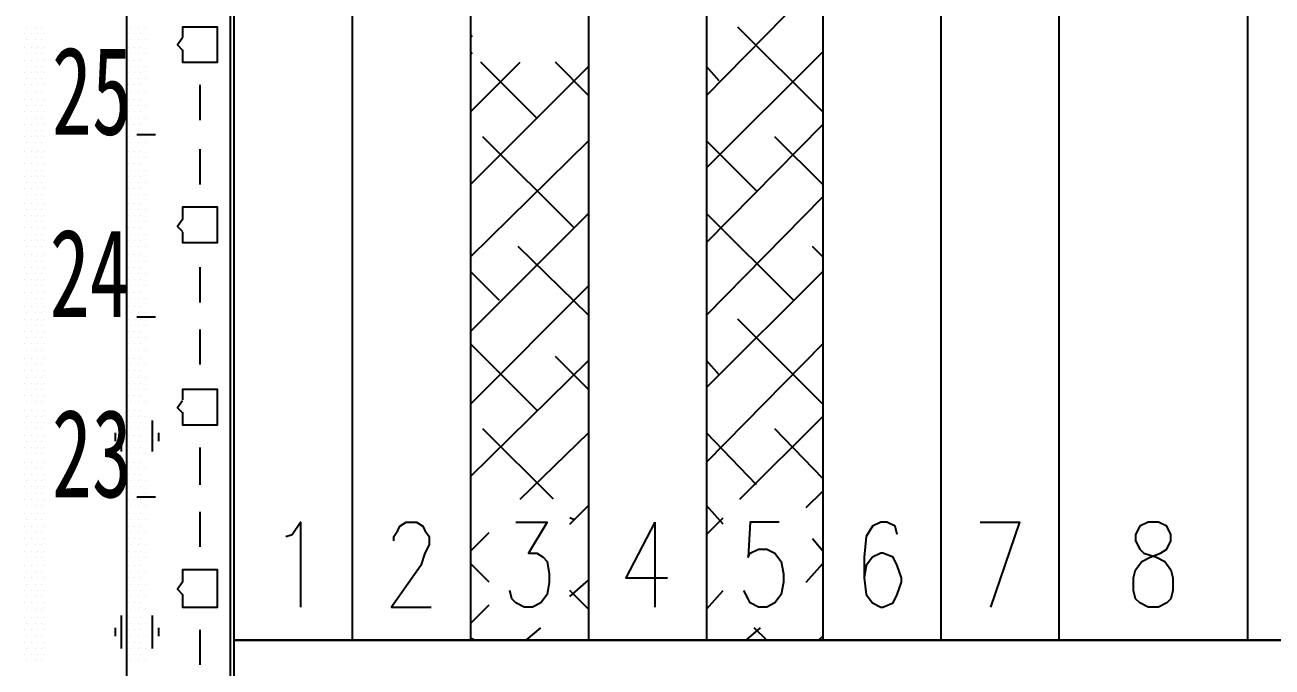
# Model space of a CAD drawing. Header units: metres. Extents: x 17 to 1264, y 17 to 859.
# Drawn here: x 324.4 to 411.1, y 410.5 to 455.2 of the extents above; entities that cross this region are included whole.
import ezdxf

# ---------------------------------------------------------------- set-up
doc = ezdxf.new("R2010")
doc.units = ezdxf.units.M
for name, color, linetype in [('LINES', 7, 'Continuous'), ('POLYLINES', 4, 'Continuous'), ('RECTS', 7, 'Continuous'), ('TEXTS', 3, 'Continuous')]:
    doc.layers.add(name, color=color, linetype=linetype)

msp = doc.modelspace()

# ---------------------------------------------------------------- linework, layer by layer
at = {"layer": 'LINES'}
for p, q in [((338.97, 144.86), (338.97, 740.16)), ((371.8, 450.29), (379.87, 458.5)), ((324.57, 455.04), (324.57, 455.04)), ((325.15, 455.04), (325.15, 455.04)), ((325.58, 455.04), (325.58, 455.04)), ((331.77, 455.04), (331.77, 455.04)), ((332.35, 455.04), (332.35, 455.04)), ((332.78, 455.04), (332.78, 455.04)), ((379.87, 449.14), (373.96, 455.04)), ((324.43, 454.61), (324.43, 454.61)), ((324.57, 454.18), (324.57, 454.18)), ((324.86, 454.61), (324.86, 454.61)), ((325.15, 454.18), (325.15, 454.18)), ((325.29, 454.61), (325.29, 454.61)), ((325.58, 454.18), (325.58, 454.18)), ((325.72, 454.61), (325.72, 454.61)), ((331.63, 454.61), (331.63, 454.61)), ((331.77, 454.18), (331.77, 454.18)), ((332.06, 454.61), (332.06, 454.61)), ((332.35, 454.18), (332.35, 454.18)), ((332.49, 454.61), (332.49, 454.61)), ((332.78, 454.18), (332.78, 454.18)), ((355.39, 454.32), (355.53, 454.46)), ((324.43, 453.6), (324.43, 453.6)), ((324.86, 453.6), (324.86, 453.6)), ((325.29, 453.6), (325.29, 453.6)), ((325.72, 453.6), (325.72, 453.6)), ((331.63, 453.6), (331.63, 453.6)), ((332.06, 453.6), (332.06, 453.6)), ((332.49, 453.6), (332.49, 453.6)), ((355.53, 453.17), (355.39, 453.31)), ((371.8, 445.25), (379.87, 453.31)), ((324.43, 452.74), (324.43, 452.74)), ((324.57, 453.17), (324.57, 453.17)), ((324.86, 452.74), (324.86, 452.74)), ((325.15, 453.17), (325.15, 453.17)), ((325.29, 452.74), (325.29, 452.74)), ((325.58, 453.17), (325.58, 453.17)), ((325.72, 452.74), (325.72, 452.74)), ((331.63, 452.74), (331.63, 452.74)), ((331.77, 453.17), (331.77, 453.17)), ((332.06, 452.74), (332.06, 452.74)), ((332.35, 453.17), (332.35, 453.17)), ((332.49, 452.74), (332.49, 452.74)), ((332.78, 453.17), (332.78, 453.17)), ((355.39, 449.14), (358.84, 452.59)), ((359.99, 448.7), (356.11, 452.59)), ((363.59, 450.29), (361.29, 452.59)), ((324.43, 451.87), (324.43, 451.87)), ((324.57, 452.3), (324.57, 452.3)), ((324.86, 451.87), (324.86, 451.87)), ((325.15, 452.3), (325.15, 452.3)), ((325.29, 451.87), (325.29, 451.87)), ((325.58, 452.3), (325.58, 452.3)), ((325.72, 451.87), (325.72, 451.87)), ((331.63, 451.87), (331.63, 451.87)), ((331.77, 452.3), (331.77, 452.3)), ((332.06, 451.87), (332.06, 451.87)), ((332.35, 452.3), (332.35, 452.3)), ((332.49, 451.87), (332.49, 451.87)), ((332.78, 452.3), (332.78, 452.3)), ((355.39, 444.1), (363.59, 452.3)), ((372.67, 451.3), (371.8, 452.3)), ((324.43, 451.01), (324.43, 451.01)), ((324.57, 451.44), (324.57, 451.44)), ((324.86, 451.01), (324.86, 451.01)), ((325.15, 451.44), (325.15, 451.44)), ((325.29, 451.01), (325.29, 451.01)), ((325.58, 451.44), (325.58, 451.44)), ((325.72, 451.01), (325.72, 451.01)), ((331.63, 451.01), (331.63, 451.01)), ((331.77, 451.44), (331.77, 451.44)), ((332.06, 451.01), (332.06, 451.01)), ((332.35, 451.44), (332.35, 451.44)), ((332.49, 451.01), (332.49, 451.01)), ((332.78, 451.44), (332.78, 451.44)), ((336.59, 451.01), (336.59, 448.56)), ((324.43, 450), (324.43, 450)), ((324.57, 450.58), (324.57, 450.58)), ((324.86, 450), (324.86, 450)), ((325.15, 450.58), (325.15, 450.58)), ((325.29, 450), (325.29, 450)), ((325.58, 450.58), (325.58, 450.58)), ((325.72, 450), (325.72, 450)), ((331.63, 450), (331.63, 450)), ((331.77, 450.58), (331.77, 450.58)), ((332.06, 450), (332.06, 450)), ((332.35, 450.58), (332.35, 450.58)), ((332.49, 450), (332.49, 450)), ((332.78, 450.58), (332.78, 450.58)), ((324.43, 449.14), (324.43, 449.14)), ((324.57, 449.57), (324.57, 449.57)), ((324.86, 449.14), (324.86, 449.14)), ((325.15, 449.57), (325.15, 449.57)), ((325.29, 449.14), (325.29, 449.14)), ((325.58, 449.57), (325.58, 449.57)), ((325.72, 449.14), (325.72, 449.14)), ((331.63, 449.14), (331.63, 449.14)), ((331.77, 449.57), (331.77, 449.57)), ((332.06, 449.14), (332.06, 449.14)), ((332.35, 449.57), (332.35, 449.57)), ((332.49, 449.14), (332.49, 449.14)), ((332.78, 449.57), (332.78, 449.57)), ((324.43, 448.27), (324.43, 448.27)), ((324.57, 448.7), (324.57, 448.7)), ((324.86, 448.27), (324.86, 448.27)), ((325.15, 448.7), (325.15, 448.7)), ((325.29, 448.27), (325.29, 448.27)), ((325.58, 448.7), (325.58, 448.7)), ((325.72, 448.27), (325.72, 448.27)), ((331.63, 448.27), (331.63, 448.27)), ((331.77, 448.7), (331.77, 448.7)), ((332.06, 448.27), (332.06, 448.27)), ((332.35, 448.7), (332.35, 448.7)), ((332.49, 448.27), (332.49, 448.27)), ((332.78, 448.7), (332.78, 448.7)), ((371.8, 440.06), (379.87, 448.27)), ((324.43, 447.41), (324.43, 447.41)), ((324.57, 447.84), (324.57, 447.84)), ((324.86, 447.41), (324.86, 447.41)), ((325.15, 447.84), (325.15, 447.84)), ((325.29, 447.41), (325.29, 447.41)), ((325.58, 447.84), (325.58, 447.84)), ((325.72, 447.41), (325.72, 447.41)), ((331.63, 447.41), (331.63, 447.41)), ((331.77, 447.84), (331.77, 447.84)), ((332.06, 447.41), (332.06, 447.41)), ((333.5, 447.55), (332.2, 447.55)), ((332.35, 447.84), (332.35, 447.84)), ((332.49, 447.41), (332.49, 447.41)), ((332.78, 447.84), (332.78, 447.84)), ((362.59, 441.07), (356.25, 447.41)), ((379.87, 444.1), (376.55, 447.41)), ((324.43, 446.4), (324.43, 446.4)), ((324.57, 446.98), (324.57, 446.98)), ((324.86, 446.4), (324.86, 446.4)), ((325.15, 446.98), (325.15, 446.98)), ((325.29, 446.4), (325.29, 446.4)), ((325.58, 446.98), (325.58, 446.98)), ((325.72, 446.4), (325.72, 446.4)), ((331.63, 446.4), (331.63, 446.4)), ((331.77, 446.98), (331.77, 446.98)), ((332.06, 446.4), (332.06, 446.4)), ((332.35, 446.98), (332.35, 446.98)), ((332.49, 446.4), (332.49, 446.4)), ((332.78, 446.98), (332.78, 446.98)), ((336.59, 446.54), (336.59, 444.1)), ((355.39, 439.06), (363.59, 447.12)), ((375.26, 443.66), (371.8, 447.12)), ((324.43, 445.54), (324.43, 445.54)), ((324.57, 445.97), (324.57, 445.97)), ((324.86, 445.54), (324.86, 445.54)), ((325.15, 445.97), (325.15, 445.97)), ((325.29, 445.54), (325.29, 445.54)), ((325.58, 445.97), (325.58, 445.97)), ((325.72, 445.54), (325.72, 445.54)), ((331.63, 445.54), (331.63, 445.54)), ((331.77, 445.97), (331.77, 445.97)), ((332.06, 445.54), (332.06, 445.54)), ((332.35, 445.97), (332.35, 445.97)), ((332.49, 445.54), (332.49, 445.54)), ((332.78, 445.97), (332.78, 445.97)), ((324.43, 444.67), (324.43, 444.67)), ((324.57, 445.1), (324.57, 445.1)), ((324.86, 444.67), (324.86, 444.67)), ((325.15, 445.1), (325.15, 445.1)), ((325.29, 444.67), (325.29, 444.67)), ((325.58, 445.1), (325.58, 445.1)), ((325.72, 444.67), (325.72, 444.67)), ((331.63, 444.67), (331.63, 444.67)), ((331.77, 445.1), (331.77, 445.1)), ((332.06, 444.67), (332.06, 444.67)), ((332.35, 445.1), (332.35, 445.1)), ((332.49, 444.67), (332.49, 444.67)), ((332.78, 445.1), (332.78, 445.1)), ((324.43, 443.81), (324.43, 443.81)), ((324.57, 444.24), (324.57, 444.24)), ((324.86, 443.81), (324.86, 443.81)), ((325.15, 444.24), (325.15, 444.24)), ((325.29, 443.81), (325.29, 443.81)), ((325.58, 444.24), (325.58, 444.24)), ((325.72, 443.81), (325.72, 443.81)), ((331.63, 443.81), (331.63, 443.81)), ((331.77, 444.24), (331.77, 444.24)), ((332.06, 443.81), (332.06, 443.81)), ((332.35, 444.24), (332.35, 444.24)), ((332.49, 443.81), (332.49, 443.81)), ((332.78, 444.24), (332.78, 444.24)), ((324.57, 443.38), (324.57, 443.38)), ((325.15, 443.38), (325.15, 443.38)), ((325.58, 443.38), (325.58, 443.38)), ((331.77, 443.38), (331.77, 443.38)), ((332.35, 443.38), (332.35, 443.38)), ((332.78, 443.38), (332.78, 443.38)), ((371.8, 435.02), (379.87, 443.23)), ((324.43, 442.8), (324.43, 442.8)), ((324.57, 442.37), (324.57, 442.37)), ((324.86, 442.8), (324.86, 442.8)), ((325.15, 442.37), (325.15, 442.37)), ((325.29, 442.8), (325.29, 442.8)), ((325.58, 442.37), (325.58, 442.37)), ((325.72, 442.8), (325.72, 442.8)), ((331.63, 442.8), (331.63, 442.8)), ((331.77, 442.37), (331.77, 442.37)), ((332.06, 442.8), (332.06, 442.8)), ((332.35, 442.37), (332.35, 442.37)), ((332.49, 442.8), (332.49, 442.8)), ((332.78, 442.37), (332.78, 442.37)), ((355.39, 433.87), (363.59, 442.08)), ((377.85, 436.03), (371.8, 442.08)), ((324.43, 441.94), (324.43, 441.94)), ((324.57, 441.5), (324.57, 441.5)), ((324.86, 441.94), (324.86, 441.94)), ((325.15, 441.5), (325.15, 441.5)), ((325.29, 441.94), (325.29, 441.94)), ((325.58, 441.5), (325.58, 441.5)), ((325.72, 441.94), (325.72, 441.94)), ((331.63, 441.94), (331.63, 441.94)), ((331.77, 441.5), (331.77, 441.5)), ((332.06, 441.94), (332.06, 441.94)), ((332.35, 441.5), (332.35, 441.5)), ((332.49, 441.94), (332.49, 441.94)), ((332.78, 441.5), (332.78, 441.5)), ((324.43, 441.07), (324.43, 441.07)), ((324.57, 440.64), (324.57, 440.64)), ((324.86, 441.07), (324.86, 441.07)), ((325.15, 440.64), (325.15, 440.64)), ((325.29, 441.07), (325.29, 441.07)), ((325.58, 440.64), (325.58, 440.64)), ((325.72, 441.07), (325.72, 441.07)), ((331.63, 441.07), (331.63, 441.07)), ((331.77, 440.64), (331.77, 440.64)), ((332.06, 441.07), (332.06, 441.07)), ((332.35, 440.64), (332.35, 440.64)), ((332.49, 441.07), (332.49, 441.07)), ((332.78, 440.64), (332.78, 440.64)), ((324.43, 440.21), (324.43, 440.21)), ((324.57, 439.78), (324.57, 439.78)), ((324.86, 440.21), (324.86, 440.21)), ((325.15, 439.78), (325.15, 439.78)), ((325.29, 440.21), (325.29, 440.21)), ((325.58, 439.78), (325.58, 439.78)), ((325.72, 440.21), (325.72, 440.21)), ((331.63, 440.21), (331.63, 440.21)), ((331.77, 439.78), (331.77, 439.78)), ((332.06, 440.21), (332.06, 440.21)), ((332.35, 439.78), (332.35, 439.78)), ((332.49, 440.21), (332.49, 440.21)), ((332.78, 439.78), (332.78, 439.78)), ((363.59, 435.02), (358.7, 439.78)), ((379.87, 439.06), (379.15, 439.78)), ((324.43, 439.2), (324.43, 439.2)), ((324.57, 438.77), (324.57, 438.77)), ((324.86, 439.2), (324.86, 439.2)), ((325.15, 438.77), (325.15, 438.77)), ((325.29, 439.2), (325.29, 439.2)), ((325.58, 438.77), (325.58, 438.77)), ((325.72, 439.2), (325.72, 439.2)), ((331.63, 439.2), (331.63, 439.2)), ((331.77, 438.77), (331.77, 438.77)), ((332.06, 439.2), (332.06, 439.2)), ((332.35, 438.77), (332.35, 438.77)), ((332.49, 439.2), (332.49, 439.2)), ((332.78, 438.77), (332.78, 438.77)), ((324.43, 438.34), (324.43, 438.34)), ((324.57, 437.9), (324.57, 437.9)), ((324.86, 438.34), (324.86, 438.34)), ((325.15, 437.9), (325.15, 437.9)), ((325.29, 438.34), (325.29, 438.34)), ((325.58, 437.9), (325.58, 437.9)), ((325.72, 438.34), (325.72, 438.34)), ((331.63, 438.34), (331.63, 438.34)), ((331.77, 437.9), (331.77, 437.9)), ((332.06, 438.34), (332.06, 438.34)), ((332.35, 437.9), (332.35, 437.9)), ((332.49, 438.34), (332.49, 438.34)), ((332.78, 437.9), (332.78, 437.9)), ((336.59, 438.34), (336.59, 435.89)), ((357.4, 436.03), (355.39, 438.05)), ((371.8, 429.98), (379.87, 438.05)), ((324.43, 437.47), (324.43, 437.47)), ((324.57, 437.04), (324.57, 437.04)), ((324.86, 437.47), (324.86, 437.47)), ((325.15, 437.04), (325.15, 437.04)), ((325.29, 437.47), (325.29, 437.47)), ((325.58, 437.04), (325.58, 437.04)), ((325.72, 437.47), (325.72, 437.47)), ((331.63, 437.47), (331.63, 437.47)), ((331.77, 437.04), (331.77, 437.04)), ((332.06, 437.47), (332.06, 437.47)), ((332.35, 437.04), (332.35, 437.04)), ((332.49, 437.47), (332.49, 437.47)), ((332.78, 437.04), (332.78, 437.04)), ((355.39, 428.83), (363.59, 437.04)), ((324.43, 436.61), (324.43, 436.61)), ((324.57, 436.18), (324.57, 436.18)), ((324.86, 436.61), (324.86, 436.61)), ((325.15, 436.18), (325.15, 436.18)), ((325.29, 436.61), (325.29, 436.61)), ((325.58, 436.18), (325.58, 436.18)), ((325.72, 436.61), (325.72, 436.61)), ((331.63, 436.61), (331.63, 436.61)), ((331.77, 436.18), (331.77, 436.18)), ((332.06, 436.61), (332.06, 436.61)), ((332.35, 436.18), (332.35, 436.18)), ((332.49, 436.61), (332.49, 436.61)), ((332.78, 436.18), (332.78, 436.18)), ((324.43, 435.6), (324.43, 435.6)), ((324.57, 435.17), (324.57, 435.17)), ((324.86, 435.6), (324.86, 435.6)), ((325.15, 435.17), (325.15, 435.17)), ((325.29, 435.6), (325.29, 435.6)), ((325.58, 435.17), (325.58, 435.17)), ((325.72, 435.6), (325.72, 435.6)), ((331.63, 435.6), (331.63, 435.6)), ((331.77, 435.17), (331.77, 435.17)), ((332.06, 435.6), (332.06, 435.6)), ((332.35, 435.17), (332.35, 435.17)), ((332.49, 435.6), (332.49, 435.6)), ((332.78, 435.17), (332.78, 435.17)), ((324.43, 434.74), (324.43, 434.74)), ((324.57, 434.3), (324.57, 434.3)), ((324.86, 434.74), (324.86, 434.74)), ((325.15, 434.3), (325.15, 434.3)), ((325.29, 434.74), (325.29, 434.74)), ((325.58, 434.3), (325.58, 434.3)), ((325.72, 434.74), (325.72, 434.74)), ((331.63, 434.74), (331.63, 434.74)), ((331.77, 434.3), (331.77, 434.3)), ((332.06, 434.74), (332.06, 434.74)), ((333.5, 434.88), (332.2, 434.88)), ((332.35, 434.3), (332.35, 434.3)), ((332.49, 434.74), (332.49, 434.74)), ((332.78, 434.3), (332.78, 434.3)), ((379.87, 428.83), (373.96, 434.74)), ((324.43, 433.87), (324.43, 433.87)), ((324.57, 433.44), (324.57, 433.44)), ((324.86, 433.87), (324.86, 433.87)), ((325.15, 433.44), (325.15, 433.44)), ((325.29, 433.87), (325.29, 433.87)), ((325.58, 433.44), (325.58, 433.44)), ((325.72, 433.87), (325.72, 433.87)), ((331.63, 433.87), (331.63, 433.87)), ((331.77, 433.44), (331.77, 433.44)), ((332.06, 433.87), (332.06, 433.87)), ((332.35, 433.44), (332.35, 433.44)), ((332.49, 433.87), (332.49, 433.87)), ((332.78, 433.44), (332.78, 433.44)), ((336.59, 434.02), (336.59, 431.57)), ((324.43, 433.01), (324.43, 433.01)), ((324.57, 432.58), (324.57, 432.58)), ((324.86, 433.01), (324.86, 433.01)), ((325.15, 432.58), (325.15, 432.58)), ((325.29, 433.01), (325.29, 433.01)), ((325.58, 432.58), (325.58, 432.58)), ((325.72, 433.01), (325.72, 433.01)), ((331.63, 433.01), (331.63, 433.01)), ((331.77, 432.58), (331.77, 432.58)), ((332.06, 433.01), (332.06, 433.01)), ((332.35, 432.58), (332.35, 432.58)), ((332.49, 433.01), (332.49, 433.01)), ((332.78, 432.58), (332.78, 432.58)), ((359.99, 428.4), (355.39, 433.01)), ((371.8, 424.8), (379.87, 433.01)), ((324.43, 432), (324.43, 432)), ((324.57, 431.57), (324.57, 431.57)), ((324.86, 432), (324.86, 432)), ((325.15, 431.57), (325.15, 431.57)), ((325.29, 432), (325.29, 432)), ((325.58, 431.57), (325.58, 431.57)), ((325.72, 432), (325.72, 432)), ((331.63, 432), (331.63, 432)), ((331.77, 431.57), (331.77, 431.57)), ((332.06, 432), (332.06, 432)), ((332.35, 431.57), (332.35, 431.57)), ((332.49, 432), (332.49, 432)), ((332.78, 431.57), (332.78, 431.57)), ((355.39, 423.79), (363.59, 431.86)), ((363.59, 429.84), (361.29, 432.14)), ((372.67, 430.85), (371.8, 431.86)), ((324.43, 431.14), (324.43, 431.14)), ((324.86, 431.14), (324.86, 431.14)), ((325.29, 431.14), (325.29, 431.14)), ((325.72, 431.14), (325.72, 431.14)), ((331.63, 431.14), (331.63, 431.14)), ((332.06, 431.14), (332.06, 431.14)), ((332.49, 431.14), (332.49, 431.14)), ((324.43, 430.27), (324.43, 430.27)), ((324.57, 430.7), (324.57, 430.7)), ((324.57, 429.84), (324.57, 429.84)), ((324.86, 430.27), (324.86, 430.27)), ((325.15, 430.7), (325.15, 430.7)), ((325.15, 429.84), (325.15, 429.84)), ((325.29, 430.27), (325.29, 430.27)), ((325.58, 430.7), (325.58, 430.7)), ((325.58, 429.84), (325.58, 429.84)), ((325.72, 430.27), (325.72, 430.27)), ((331.63, 430.27), (331.63, 430.27)), ((331.77, 430.7), (331.77, 430.7)), ((331.77, 429.84), (331.77, 429.84)), ((332.06, 430.27), (332.06, 430.27)), ((332.35, 430.7), (332.35, 430.7)), ((332.35, 429.84), (332.35, 429.84)), ((332.49, 430.27), (332.49, 430.27)), ((332.78, 430.7), (332.78, 430.7)), ((332.78, 429.84), (332.78, 429.84)), ((324.43, 429.41), (324.43, 429.41)), ((324.57, 428.98), (324.57, 428.98)), ((324.86, 429.41), (324.86, 429.41)), ((325.15, 428.98), (325.15, 428.98)), ((325.29, 429.41), (325.29, 429.41)), ((325.58, 428.98), (325.58, 428.98)), ((325.72, 429.41), (325.72, 429.41)), ((331.63, 429.41), (331.63, 429.41)), ((331.77, 428.98), (331.77, 428.98)), ((332.06, 429.41), (332.06, 429.41)), ((332.35, 428.98), (332.35, 428.98)), ((332.49, 429.41), (332.49, 429.41)), ((332.78, 428.98), (332.78, 428.98)), ((324.43, 428.4), (324.43, 428.4)), ((324.86, 428.4), (324.86, 428.4)), ((325.29, 428.4), (325.29, 428.4)), ((325.72, 428.4), (325.72, 428.4)), ((331.63, 428.4), (331.63, 428.4)), ((332.06, 428.4), (332.06, 428.4)), ((332.49, 428.4), (332.49, 428.4)), ((324.43, 427.54), (324.43, 427.54)), ((324.57, 427.97), (324.57, 427.97)), ((324.86, 427.54), (324.86, 427.54)), ((325.15, 427.97), (325.15, 427.97)), ((325.29, 427.54), (325.29, 427.54)), ((325.58, 427.97), (325.58, 427.97)), ((325.72, 427.54), (325.72, 427.54)), ((331.12, 427.68), (331.12, 425.52)), ((331.63, 427.54), (331.63, 427.54)), ((331.77, 427.97), (331.77, 427.97)), ((332.06, 427.54), (332.06, 427.54)), ((332.35, 427.97), (332.35, 427.97)), ((332.49, 427.54), (332.49, 427.54)), ((332.78, 427.97), (332.78, 427.97)), ((333.28, 427.68), (333.28, 425.52)), ((374.11, 422.21), (379.87, 427.97)), ((324.43, 426.67), (324.43, 426.67)), ((324.57, 427.1), (324.57, 427.1)), ((324.86, 426.67), (324.86, 426.67)), ((325.15, 427.1), (325.15, 427.1)), ((325.29, 426.67), (325.29, 426.67)), ((325.58, 427.1), (325.58, 427.1)), ((325.72, 426.67), (325.72, 426.67)), ((330.69, 426.82), (330.69, 426.24)), ((331.63, 426.67), (331.63, 426.67)), ((331.77, 427.1), (331.77, 427.1)), ((332.06, 426.67), (332.06, 426.67)), ((332.35, 427.1), (332.35, 427.1)), ((332.49, 426.67), (332.49, 426.67)), ((332.78, 427.1), (332.78, 427.1)), ((333.71, 426.82), (333.71, 426.24)), ((361.15, 422.21), (356.25, 427.1)), ((358.84, 422.21), (363.59, 426.82)), ((375.26, 423.22), (371.8, 426.82)), ((379.87, 423.65), (376.55, 427.1)), ((324.43, 425.81), (324.43, 425.81)), ((324.57, 426.24), (324.57, 426.24)), ((324.86, 425.81), (324.86, 425.81)), ((325.15, 426.24), (325.15, 426.24)), ((325.29, 425.81), (325.29, 425.81)), ((325.58, 426.24), (325.58, 426.24)), ((325.72, 425.81), (325.72, 425.81)), ((331.63, 425.81), (331.63, 425.81)), ((331.77, 426.24), (331.77, 426.24)), ((332.06, 425.81), (332.06, 425.81)), ((332.35, 426.24), (332.35, 426.24)), ((332.49, 425.81), (332.49, 425.81)), ((332.78, 426.24), (332.78, 426.24)), ((336.59, 425.81), (336.59, 423.22)), ((324.43, 424.8), (324.43, 424.8)), ((324.57, 425.38), (324.57, 425.38)), ((324.86, 424.8), (324.86, 424.8)), ((325.15, 425.38), (325.15, 425.38)), ((325.29, 424.8), (325.29, 424.8)), ((325.58, 425.38), (325.58, 425.38)), ((325.72, 424.8), (325.72, 424.8)), ((331.63, 424.8), (331.63, 424.8)), ((331.77, 425.38), (331.77, 425.38)), ((332.06, 424.8), (332.06, 424.8)), ((332.35, 425.38), (332.35, 425.38)), ((332.49, 424.8), (332.49, 424.8)), ((332.78, 425.38), (332.78, 425.38)), ((324.43, 423.94), (324.43, 423.94)), ((324.57, 424.37), (324.57, 424.37)), ((324.86, 423.94), (324.86, 423.94)), ((325.15, 424.37), (325.15, 424.37)), ((325.29, 423.94), (325.29, 423.94)), ((325.58, 424.37), (325.58, 424.37)), ((325.72, 423.94), (325.72, 423.94)), ((331.63, 423.94), (331.63, 423.94)), ((331.77, 424.37), (331.77, 424.37)), ((332.06, 423.94), (332.06, 423.94)), ((332.35, 424.37), (332.35, 424.37)), ((332.49, 423.94), (332.49, 423.94)), ((332.78, 424.37), (332.78, 424.37)), ((324.43, 423.07), (324.43, 423.07)), ((324.57, 423.5), (324.57, 423.5)), ((324.86, 423.07), (324.86, 423.07)), ((325.15, 423.5), (325.15, 423.5)), ((325.29, 423.07), (325.29, 423.07)), ((325.58, 423.5), (325.58, 423.5)), ((325.72, 423.07), (325.72, 423.07)), ((331.63, 423.07), (331.63, 423.07)), ((331.77, 423.5), (331.77, 423.5)), ((332.06, 423.07), (332.06, 423.07)), ((332.35, 423.5), (332.35, 423.5)), ((332.49, 423.07), (332.49, 423.07)), ((332.78, 423.5), (332.78, 423.5)), ((324.43, 422.21), (324.43, 422.21)), ((324.57, 422.64), (324.57, 422.64)), ((324.86, 422.21), (324.86, 422.21)), ((325.15, 422.64), (325.15, 422.64)), ((325.29, 422.21), (325.29, 422.21)), ((325.58, 422.64), (325.58, 422.64)), ((325.72, 422.21), (325.72, 422.21)), ((331.63, 422.21), (331.63, 422.21)), ((331.77, 422.64), (331.77, 422.64)), ((332.06, 422.21), (332.06, 422.21)), ((333.5, 422.35), (332.2, 422.35)), ((332.35, 422.64), (332.35, 422.64)), ((332.49, 422.21), (332.49, 422.21)), ((332.78, 422.64), (332.78, 422.64)), ((378.71, 421.63), (379.87, 422.78)), ((324.43, 421.2), (324.43, 421.2)), ((324.57, 421.78), (324.57, 421.78)), ((324.86, 421.2), (324.86, 421.2)), ((325.15, 421.78), (325.15, 421.78)), ((325.29, 421.2), (325.29, 421.2)), ((325.58, 421.78), (325.58, 421.78)), ((325.72, 421.2), (325.72, 421.2)), ((331.63, 421.2), (331.63, 421.2)), ((331.77, 421.78), (331.77, 421.78)), ((332.06, 421.2), (332.06, 421.2)), ((332.35, 421.78), (332.35, 421.78)), ((332.49, 421.2), (332.49, 421.2)), ((332.78, 421.78), (332.78, 421.78)), ((336.59, 421.34), (336.59, 418.9)), ((362.3, 420.48), (363.59, 421.78)), ((372.95, 420.48), (371.8, 421.78)), ((324.43, 420.34), (324.43, 420.34)), ((324.57, 420.77), (324.57, 420.77)), ((324.86, 420.34), (324.86, 420.34)), ((325.15, 420.77), (325.15, 420.77)), ((325.29, 420.34), (325.29, 420.34)), ((325.58, 420.77), (325.58, 420.77)), ((325.72, 420.34), (325.72, 420.34)), ((331.63, 420.34), (331.63, 420.34)), ((331.77, 420.77), (331.77, 420.77)), ((332.06, 420.34), (332.06, 420.34)), ((332.35, 420.77), (332.35, 420.77)), ((332.49, 420.34), (332.49, 420.34)), ((332.78, 420.77), (332.78, 420.77)), ((362.59, 420.77), (362.3, 420.91)), ((368.2, 420.62), (368.2, 414.72)), ((371.8, 419.76), (372.95, 420.91)), ((324.43, 419.47), (324.43, 419.47)), ((324.57, 419.9), (324.57, 419.9)), ((324.86, 419.47), (324.86, 419.47)), ((325.15, 419.9), (325.15, 419.9)), ((325.29, 419.47), (325.29, 419.47)), ((325.58, 419.9), (325.58, 419.9)), ((325.72, 419.47), (325.72, 419.47)), ((331.63, 419.47), (331.63, 419.47)), ((331.77, 419.9), (331.77, 419.9)), ((332.06, 419.47), (332.06, 419.47)), ((332.35, 419.9), (332.35, 419.9)), ((332.49, 419.47), (332.49, 419.47)), ((332.78, 419.9), (332.78, 419.9)), ((355.39, 418.61), (356.68, 419.9)), ((379.87, 418.61), (379.15, 419.47)), ((324.43, 418.61), (324.43, 418.61)), ((324.57, 419.04), (324.57, 419.04)), ((324.86, 418.61), (324.86, 418.61)), ((325.15, 419.04), (325.15, 419.04)), ((325.29, 418.61), (325.29, 418.61)), ((325.58, 419.04), (325.58, 419.04)), ((325.72, 418.61), (325.72, 418.61)), ((331.63, 418.61), (331.63, 418.61)), ((331.77, 419.04), (331.77, 419.04)), ((332.06, 418.61), (332.06, 418.61)), ((332.35, 419.04), (332.35, 419.04)), ((332.49, 418.61), (332.49, 418.61)), ((332.78, 419.04), (332.78, 419.04)), ((324.57, 418.18), (324.57, 418.18)), ((325.15, 418.18), (325.15, 418.18)), ((325.58, 418.18), (325.58, 418.18)), ((331.77, 418.18), (331.77, 418.18)), ((332.35, 418.18), (332.35, 418.18)), ((332.78, 418.18), (332.78, 418.18)), ((356.68, 416.45), (355.39, 417.74)), ((378.71, 416.45), (379.87, 417.74)), ((324.43, 417.6), (324.43, 417.6)), ((324.57, 417.17), (324.57, 417.17)), ((324.86, 417.6), (324.86, 417.6)), ((325.15, 417.17), (325.15, 417.17)), ((325.29, 417.6), (325.29, 417.6)), ((325.58, 417.17), (325.58, 417.17)), ((325.72, 417.6), (325.72, 417.6)), ((331.63, 417.6), (331.63, 417.6)), ((331.77, 417.17), (331.77, 417.17)), ((332.06, 417.6), (332.06, 417.6)), ((332.35, 417.17), (332.35, 417.17)), ((332.49, 417.6), (332.49, 417.6)), ((332.78, 417.17), (332.78, 417.17)), ((324.43, 416.74), (324.43, 416.74)), ((324.57, 416.3), (324.57, 416.3)), ((324.86, 416.74), (324.86, 416.74)), ((325.15, 416.3), (325.15, 416.3)), ((325.29, 416.74), (325.29, 416.74)), ((325.58, 416.3), (325.58, 416.3)), ((325.72, 416.74), (325.72, 416.74)), ((331.63, 416.74), (331.63, 416.74)), ((331.77, 416.3), (331.77, 416.3)), ((332.06, 416.74), (332.06, 416.74)), ((332.35, 416.3), (332.35, 416.3)), ((332.49, 416.74), (332.49, 416.74)), ((332.78, 416.3), (332.78, 416.3)), ((362.3, 415.44), (363.59, 416.59)), ((324.43, 415.87), (324.43, 415.87)), ((324.57, 415.44), (324.57, 415.44)), ((324.86, 415.87), (324.86, 415.87)), ((325.15, 415.44), (325.15, 415.44)), ((325.29, 415.87), (325.29, 415.87)), ((325.58, 415.44), (325.58, 415.44)), ((325.72, 415.87), (325.72, 415.87)), ((331.63, 415.87), (331.63, 415.87)), ((331.77, 415.44), (331.77, 415.44)), ((332.06, 415.87), (332.06, 415.87)), ((332.35, 415.44), (332.35, 415.44)), ((332.49, 415.87), (332.49, 415.87)), ((332.78, 415.44), (332.78, 415.44)), ((363.59, 414.58), (362.3, 415.87)), ((371.8, 414.58), (372.95, 415.87)), ((324.43, 415.01), (324.43, 415.01)), ((324.57, 414.58), (324.57, 414.58)), ((324.86, 415.01), (324.86, 415.01)), ((325.15, 414.58), (325.15, 414.58)), ((325.29, 415.01), (325.29, 415.01)), ((325.58, 414.58), (325.58, 414.58)), ((325.72, 415.01), (325.72, 415.01)), ((331.63, 415.01), (331.63, 415.01)), ((331.77, 414.58), (331.77, 414.58)), ((332.06, 415.01), (332.06, 415.01)), ((332.35, 414.58), (332.35, 414.58)), ((332.49, 415.01), (332.49, 415.01)), ((332.78, 414.58), (332.78, 414.58)), ((355.39, 413.57), (356.68, 414.86)), ((324.43, 414), (324.43, 414)), ((324.57, 413.57), (324.57, 413.57)), ((324.86, 414), (324.86, 414)), ((325.15, 413.57), (325.15, 413.57)), ((325.29, 414), (325.29, 414)), ((325.58, 413.57), (325.58, 413.57)), ((325.72, 414), (325.72, 414)), ((331.12, 414.14), (331.12, 411.84)), ((331.63, 414), (331.63, 414)), ((331.77, 413.57), (331.77, 413.57)), ((332.06, 414), (332.06, 414)), ((332.35, 413.57), (332.35, 413.57)), ((332.49, 414), (332.49, 414)), ((332.78, 413.57), (332.78, 413.57)), ((333.28, 414.14), (333.28, 411.84)), ((324.43, 413.14), (324.43, 413.14)), ((324.57, 412.7), (324.57, 412.7)), ((324.86, 413.14), (324.86, 413.14)), ((325.15, 412.7), (325.15, 412.7)), ((325.29, 413.14), (325.29, 413.14)), ((325.58, 412.7), (325.58, 412.7)), ((325.72, 413.14), (325.72, 413.14)), ((330.69, 413.28), (330.69, 412.7)), ((331.63, 413.14), (331.63, 413.14)), ((331.77, 412.7), (331.77, 412.7)), ((332.06, 413.14), (332.06, 413.14)), ((332.35, 412.7), (332.35, 412.7)), ((332.49, 413.14), (332.49, 413.14)), ((332.78, 412.7), (332.78, 412.7)), ((333.71, 413.28), (333.71, 412.7)), ((336.59, 413.14), (336.59, 410.69)), ((355.67, 412.42), (355.39, 412.56)), ((359.27, 412.42), (360.28, 413.28)), ((374.54, 412.42), (375.55, 413.28)), ((375.98, 412.42), (375.11, 413.28)), ((379.58, 412.42), (379.87, 412.7)), ((324.43, 412.27), (324.43, 412.27)), ((324.57, 411.84), (324.57, 411.84)), ((324.86, 412.27), (324.86, 412.27)), ((325.15, 411.84), (325.15, 411.84)), ((325.29, 412.27), (325.29, 412.27)), ((325.58, 411.84), (325.58, 411.84)), ((325.72, 412.27), (325.72, 412.27)), ((331.63, 412.27), (331.63, 412.27)), ((331.77, 411.84), (331.77, 411.84)), ((332.06, 412.27), (332.06, 412.27)), ((332.35, 411.84), (332.35, 411.84)), ((332.49, 412.27), (332.49, 412.27)), ((332.78, 411.84), (332.78, 411.84)), ((324.43, 411.41), (324.43, 411.41)), ((324.57, 410.98), (324.57, 410.98)), ((324.86, 411.41), (324.86, 411.41)), ((325.15, 410.98), (325.15, 410.98)), ((325.29, 411.41), (325.29, 411.41)), ((325.58, 410.98), (325.58, 410.98)), ((325.72, 411.41), (325.72, 411.41)), ((331.63, 411.41), (331.63, 411.41)), ((331.77, 410.98), (331.77, 410.98)), ((332.06, 411.41), (332.06, 411.41)), ((332.35, 410.98), (332.35, 410.98)), ((332.49, 411.41), (332.49, 411.41)), ((332.78, 410.98), (332.78, 410.98))]:
    msp.add_line(p, q, dxfattribs=at)
at = {"layer": 'POLYLINES'}
for points in [[(331.48, 740.16), (331.48, 598.18), (331.48, 144.86)], [(338.68, 722.88), (338.68, 583.92), (338.68, 144.86)], [(335.37, 453.46), (335.37, 452.59), (337.82, 452.59), (337.82, 455.04), (335.37, 455.04), (335.37, 454.32)], [(335.37, 454.29), (335.02, 453.79), (335.37, 453.44)], [(335.37, 440.78), (335.37, 440.06), (337.82, 440.06), (337.82, 442.51), (335.37, 442.51), (335.37, 441.65)], [(335.37, 441.67), (335.02, 441.18), (335.37, 440.82)], [(335.37, 428.26), (335.37, 427.39), (337.82, 427.39), (337.82, 429.84), (335.37, 429.84), (335.37, 429.12)], [(335.37, 429.06), (335.02, 428.56), (335.37, 428.21)], [(342.57, 419.62), (343, 419.76), (343.58, 420.62), (343.58, 414.72)], [(350.06, 419.33), (350.06, 419.62), (350.35, 420.05), (350.49, 420.34), (350.92, 420.62), (351.64, 420.62), (352.07, 420.34), (352.22, 420.05), (352.51, 419.62), (352.51, 419.04), (352.22, 418.46), (351.93, 417.6), (349.91, 414.72), (352.65, 414.72)], [(358.55, 420.62), (360.71, 420.62), (359.42, 418.46), (359.99, 418.46), (360.43, 418.18), (360.71, 417.89), (360.86, 417.02), (360.86, 416.45), (360.71, 415.58), (360.28, 415.01), (359.71, 414.72), (359.13, 414.72), (358.55, 415.01), (358.27, 415.3), (358.12, 415.87)], [(368.2, 420.62), (366.19, 416.74), (369.07, 416.74)], [(376.84, 420.62), (374.83, 420.62), (374.68, 418.18), (374.83, 418.46), (375.4, 418.75), (375.98, 418.75), (376.55, 418.46), (376.99, 417.89), (377.13, 417.02), (377.13, 416.45), (376.99, 415.58), (376.55, 415.01), (375.98, 414.72), (375.4, 414.72), (374.83, 415.01), (374.68, 415.3), (374.39, 415.87)], [(385.05, 419.76), (384.91, 420.34), (384.33, 420.62), (383.9, 420.62), (383.32, 420.34), (382.89, 419.62), (382.75, 418.18), (382.75, 416.74), (382.89, 415.58), (383.32, 415.01), (383.9, 414.72), (384.04, 414.72), (384.76, 415.01), (385.05, 415.58), (385.34, 416.45), (385.34, 416.74), (385.05, 417.6), (384.76, 418.18), (384.04, 418.46), (383.9, 418.46), (383.32, 418.18), (382.89, 417.6), (382.75, 416.74)], [(390.81, 420.62), (393.55, 420.62), (391.53, 414.72)], [(402.47, 420.62), (401.9, 420.34), (401.61, 419.76), (401.61, 419.33), (401.9, 418.75), (402.19, 418.46), (403.05, 418.18), (403.63, 417.89), (404.06, 417.31), (404.2, 416.74), (404.2, 415.87), (404.06, 415.3), (403.77, 415.01), (403.19, 414.72), (402.47, 414.72), (401.9, 415.01), (401.61, 415.3), (401.47, 415.87), (401.47, 416.74), (401.61, 417.31), (402.04, 417.89), (402.62, 418.18), (403.34, 418.46), (403.77, 418.75), (404.06, 419.33), (404.06, 419.76), (403.77, 420.34), (403.19, 420.62), (402.47, 420.62)], [(335.37, 415.58), (335.37, 414.72), (337.82, 414.72), (337.82, 417.31), (335.37, 417.31), (335.37, 416.45)], [(335.37, 416.45), (335.02, 415.95), (335.37, 415.6)]]:
    msp.add_lwpolyline(points, dxfattribs=at)
at = {"layer": 'RECTS'}
for points in [[(338.97, 530.35), (347.18, 530.35), (347.18, 412.42), (338.97, 412.42)], [(347.18, 530.35), (355.39, 530.35), (355.39, 412.42), (347.18, 412.42)], [(355.39, 530.35), (363.59, 530.35), (363.59, 412.42), (355.39, 412.42)], [(355.39, 530.35), (363.59, 530.35), (363.59, 412.42), (355.39, 412.42)], [(363.59, 530.35), (371.8, 530.35), (371.8, 412.42), (363.59, 412.42)], [(371.8, 530.35), (379.87, 530.35), (379.87, 412.42), (371.8, 412.42)], [(371.8, 530.35), (379.87, 530.35), (379.87, 412.42), (371.8, 412.42)], [(379.87, 530.35), (388.07, 530.35), (388.07, 412.42), (379.87, 412.42)], [(388.07, 530.35), (396.28, 530.35), (396.28, 412.42), (388.07, 412.42)], [(396.28, 530.35), (409.39, 530.35), (409.39, 412.42), (396.28, 412.42)], [(409.39, 530.35), (422.49, 530.35), (422.49, 412.42), (409.39, 412.42)], [(338.97, 412.42), (479.66, 412.42), (479.66, 399.31), (338.97, 399.31)]]:
    msp.add_lwpolyline(points, dxfattribs=at)

# ---------------------------------------------------------------- texts
at = {"layer": 'TEXTS', "width": 0.666667}
for s, p in [('25', (326.3, 447.55)), ('24', (326.15, 434.88)), ('23', (326.3, 422.35))]:
    msp.add_text(s, height=6.13, dxfattribs=at).set_placement(p)

doc.saveas('drawing.dxf')
